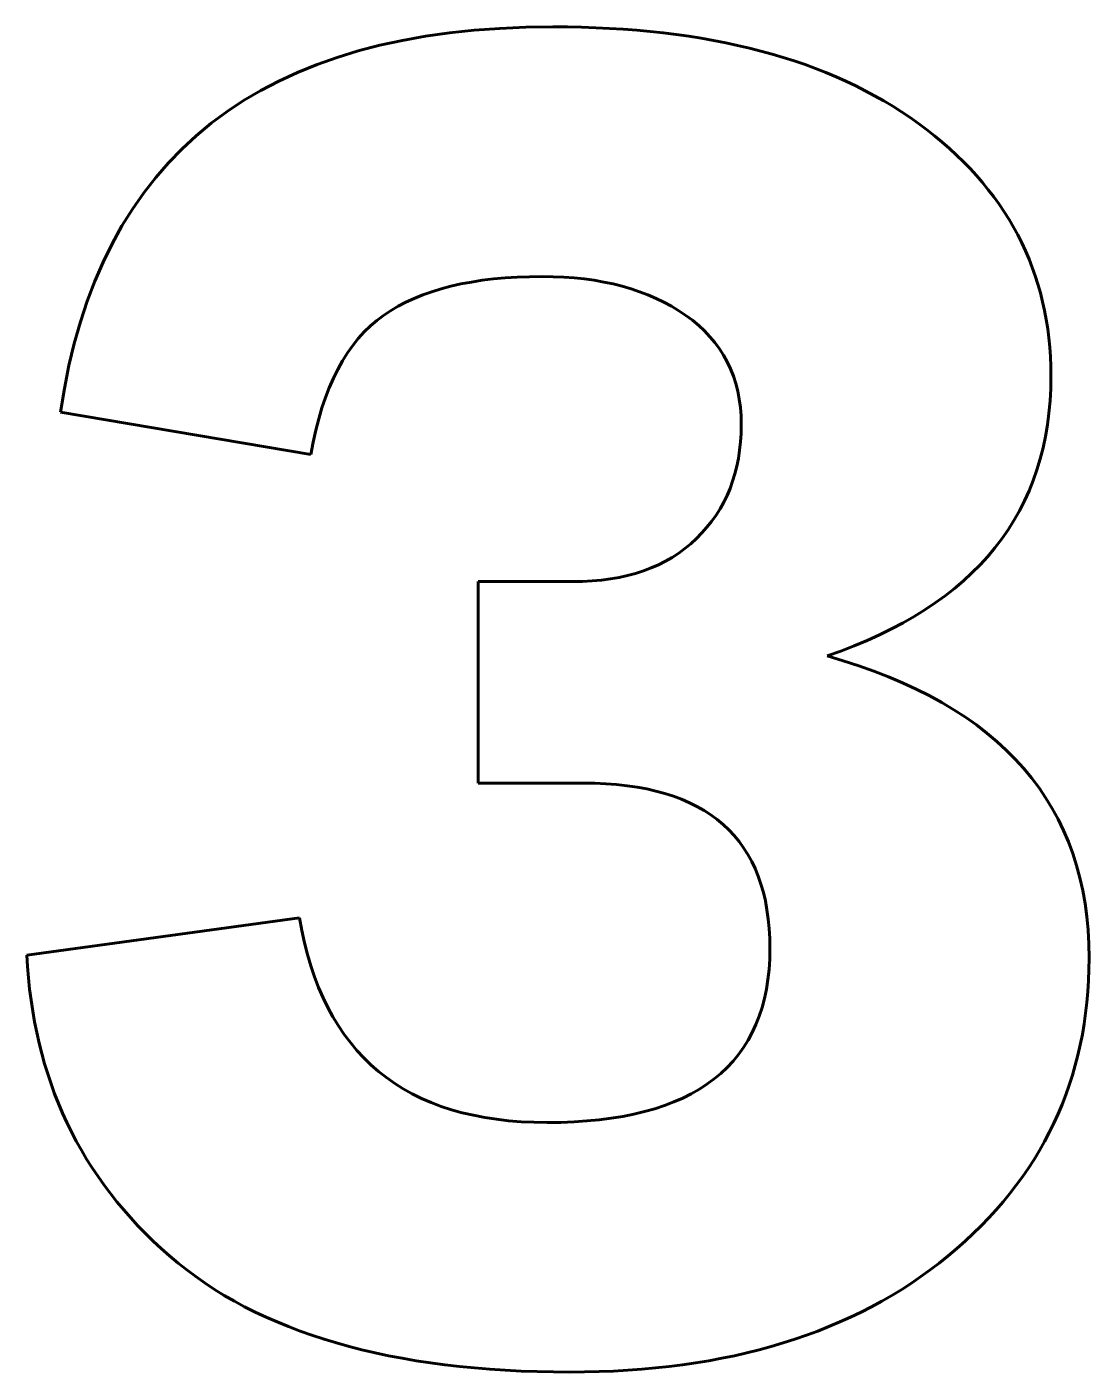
# Model space of a CAD drawing. Header units: millimetres. Extents: x 0 to 114, y -45 to 100.
import ezdxf

# ---------------------------------------------------------------- set-up
doc = ezdxf.new("R2010")
doc.units = ezdxf.units.MM
doc.linetypes.add('K5LT_BASIC', pattern=[0])

msp = doc.modelspace()

# ---------------------------------------------------------------- linework, layer by layer
at = {"color": 5, "linetype": 'K5LT_BASIC', "lineweight": 60, "true_color": 0x0000ff}
for p, q in [((3.61, 58.28), (30.47, 53.76)), ((58.6, 40.1), (48.44, 40.1)), ((48.44, 40.1), (48.44, 18.46)), ((48.44, 18.46), (59.72, 18.46)), ((29.25, 3.99), (0, 0))]:
    msp.add_line(p, q, dxfattribs=at)
for points in [[(56.46, 99.65), (25.18, 99.65), (7.57, 85.85), (3.61, 58.28)], [(95.69, 89.28), (86.23, 96.18), (73.13, 99.65), (56.46, 99.65)], [(109.91, 62.17), (109.91, 73.34), (105.18, 82.35), (95.69, 89.28)], [(38.28, 68.68), (42.24, 71.45), (47.91, 72.85), (55.31, 72.85)], [(55.31, 72.85), (61.61, 72.85), (66.76, 71.45), (70.72, 68.68)], [(30.47, 53.76), (31.73, 60.95), (34.33, 65.92), (38.28, 68.68)], [(70.72, 68.68), (74.67, 65.92), (76.67, 62), (76.67, 56.95)], [(85.88, 32.12), (101.89, 37.58), (109.91, 47.6), (109.91, 62.17)], [(76.67, 56.95), (76.67, 51.87), (75.06, 47.81), (71.87, 44.73)], [(71.87, 44.73), (68.72, 41.64), (64.27, 40.1), (58.6, 40.1)], [(114.01, -0.32), (114.01, 16.04), (104.66, 26.83), (85.88, 32.12)], [(59.72, 18.46), (73.06, 18.46), (79.75, 12.54), (79.75, 0.7)], [(55.83, -17.97), (40.56, -17.97), (31.73, -10.65), (29.25, 3.99)], [(0, 0), (0.63, -13.2), (5.71, -23.96), (15.31, -32.29)], [(79.75, 0.7), (79.75, -11.73), (71.77, -17.97), (55.83, -17.97)], [(98.88, -32.29), (108.96, -23.96), (114.01, -13.31), (114.01, -0.32)], [(15.31, -32.29), (24.87, -40.59), (39.19, -44.76), (58.28, -44.76)], [(58.28, -44.76), (75.27, -44.76), (88.79, -40.59), (98.88, -32.29)]]:
    msp.add_open_spline(points, degree=3, dxfattribs=at)

doc.saveas('drawing.dxf')
